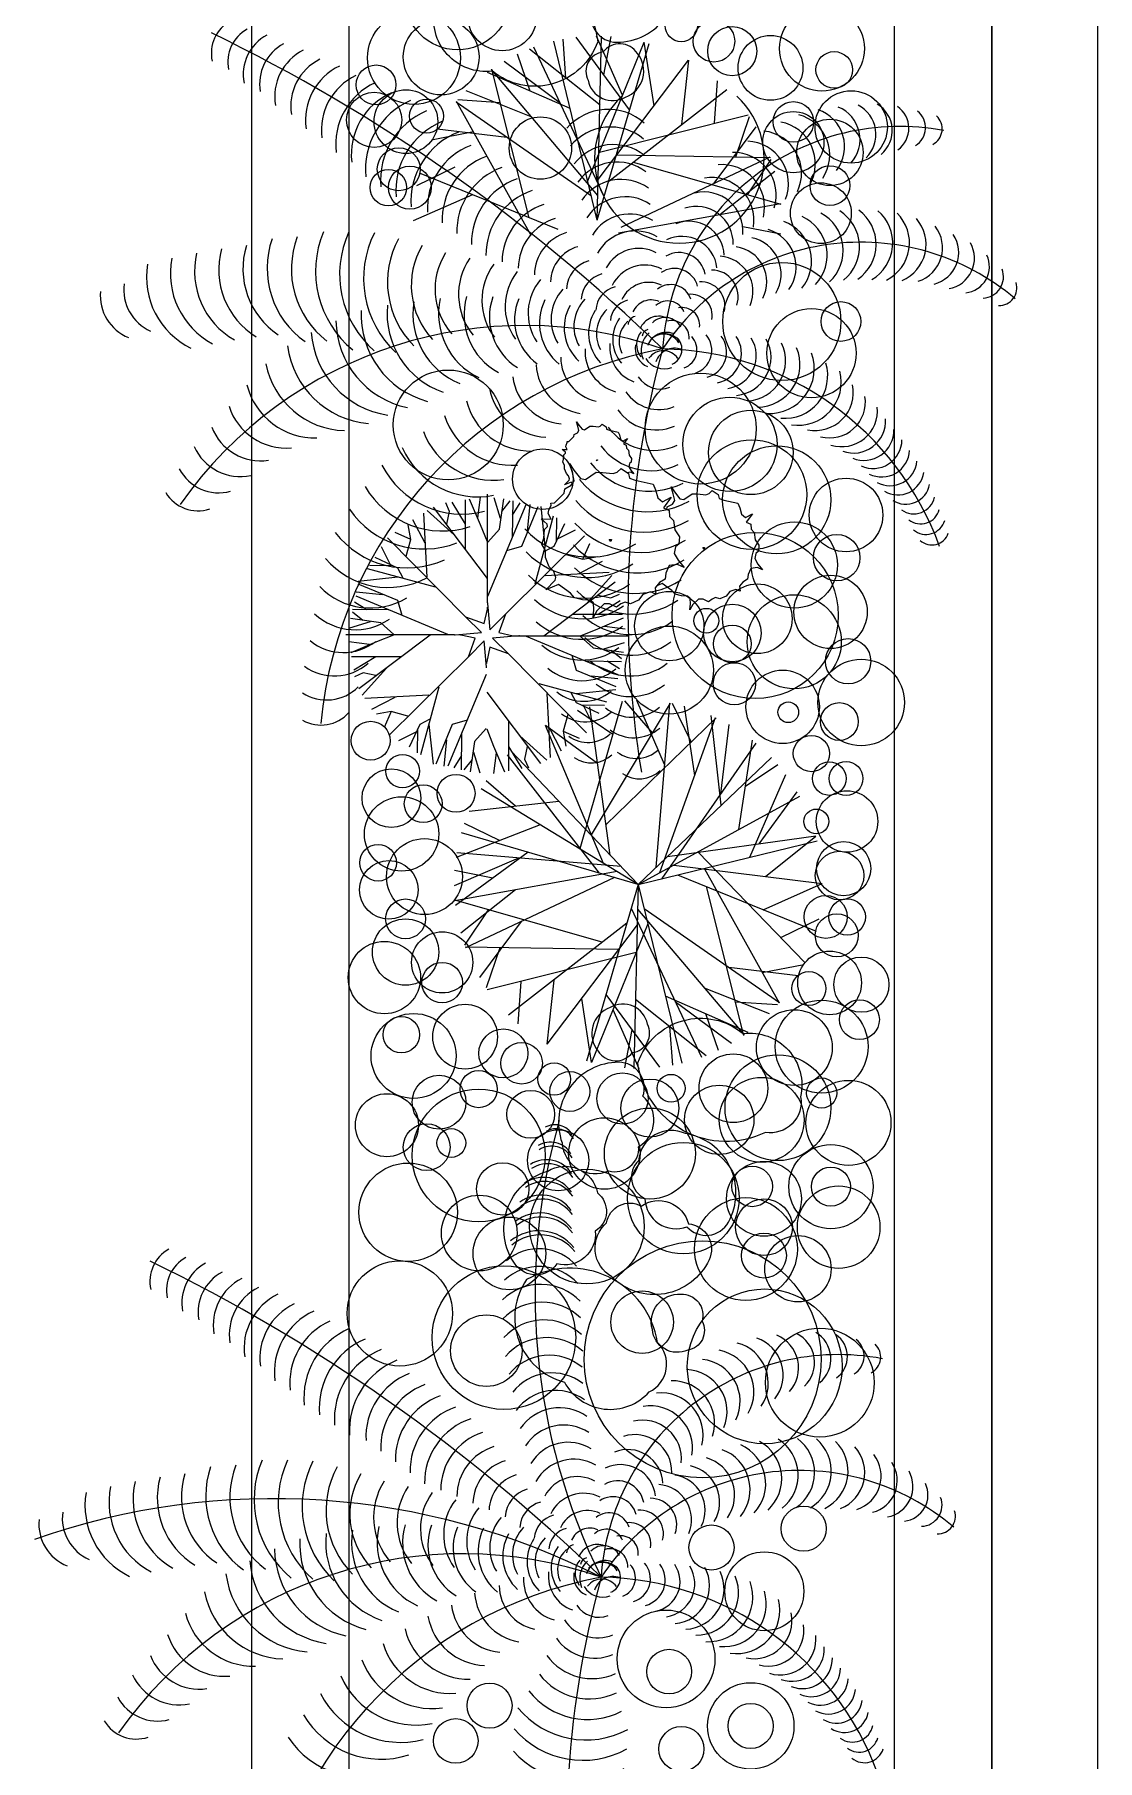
# Model space of a CAD drawing. Header units: millimetres. Extents: x 23218 to 31754, y 14902 to 21214.
# Drawn here: x 27363.5 to 27413.7, y 17181.3 to 17262.9 of the extents above; entities that cross this region are included whole.
import ezdxf

# ---------------------------------------------------------------- set-up
doc = ezdxf.new("R2010")
doc.units = ezdxf.units.MM
for name, color, linetype, lineweight in [('A-FURN', 9, 'Continuous', 13), ('VEGETAZIONE', 94, 'Continuous', 5), ('vetro', 140, 'Continuous', 15)]:
    doc.layers.add(name, color=color, linetype=linetype, lineweight=lineweight)

msp = doc.modelspace()

# ---------------------------------------------------------------- linework, layer by layer
at = {"layer": 'A-FURN'}
for p, q in [((27373.731, 16967.564), (27373.731, 17305.331)), ((27408.731, 16967.564), (27408.731, 17305.331)), ((27378.334, 16972.17), (27378.334, 17300.728)), ((27404.128, 16972.17), (27404.128, 17300.728))]:
    msp.add_line(p, q, dxfattribs=at)
at = {"layer": 'VEGETAZIONE'}
for p, q in [((27390.201, 17259.589), (27386.867, 17262.253)), ((27390.403, 17255.281), (27387.078, 17262.334)), ((27390.074, 17254.16), (27388.018, 17262.619)), ((27388.587, 17260.878), (27388.458, 17262.714)), ((27391.602, 17259.371), (27389.071, 17262.808)), ((27389.622, 17256.019), (27392.289, 17262.579)), ((27391.269, 17260.071), (27390.038, 17262.866)), ((27390.074, 17254.16), (27390.277, 17262.864)), ((27390.074, 17254.16), (27392.523, 17262.514)), ((27390.377, 17261.034), (27390.727, 17262.841)), ((27392.758, 17259.56), (27392.292, 17262.579)), ((27388.323, 17259.692), (27385.669, 17261.669)), ((27386.899, 17260.265), (27386.299, 17262.005)), ((27390.119, 17256.073), (27394.393, 17261.719)), ((27394.064, 17258.681), (27394.396, 17261.718)), ((27388.791, 17259.437), (27384.881, 17261.148)), ((27390.102, 17255.327), (27385.064, 17261.28)), ((27386.854, 17254.261), (27385.09, 17261.298)), ((27395.621, 17258.745), (27395.76, 17260.752)), ((27385.489, 17259.707), (27383.482, 17259.846)), ((27386.951, 17259.05), (27383.875, 17260.273)), ((27390.612, 17255.996), (27396.202, 17260.344)), ((27389.798, 17255.295), (27383.392, 17259.74)), ((27386.938, 17253.425), (27383.413, 17259.765)), ((27390.175, 17257.38), (27397.212, 17259.144)), ((27396.619, 17257.153), (27397.273, 17259.056)), ((27384.21, 17258.331), (27382.235, 17257.946)), ((27385.792, 17258.075), (27382.505, 17258.46)), ((27395.606, 17255.912), (27397.583, 17258.566)), ((27383.33, 17256.671), (27381.522, 17255.788)), ((27391.005, 17257.244), (27398.259, 17257.127)), ((27391.195, 17253.832), (27398.248, 17257.157)), ((27391.772, 17256.898), (27398.748, 17254.908)), ((27397.171, 17255.358), (27398.295, 17257.026)), ((27388.215, 17253.708), (27381.655, 17256.375)), ((27395.871, 17254.42), (27398.467, 17256.473)), ((27384.164, 17255.355), (27381.369, 17254.124)), ((27391.072, 17253.553), (27398.745, 17254.939)), ((27396.949, 17253.858), (27398.755, 17253.508)), ((27384.416, 17240.075), (27384.546, 17241.06)), ((27384.881, 17236.059), (27384.881, 17241.2)), ((27385.497, 17240.043), (27385.194, 17241.021)), ((27382.021, 17237.265), (27381.874, 17240.297)), ((27383.308, 17239.276), (27382.021, 17240.425)), ((27384.872, 17237.201), (27382.33, 17240.582)), ((27383.08, 17240.378), (27382.901, 17240.792)), ((27382.949, 17239.784), (27383.08, 17240.378)), ((27383.846, 17239.772), (27383.21, 17240.821)), ((27383.846, 17238.559), (27383.846, 17240.932)), ((27384.546, 17239.754), (27384.025, 17240.967)), ((27384.891, 17236.377), (27386.71, 17240.711)), ((27385.451, 17239.538), (27385.655, 17240.972)), ((27385.561, 17240.385), (27385.958, 17240.874)), ((27386.057, 17239.196), (27386.086, 17240.874)), ((27386.069, 17240.206), (27386.424, 17240.793)), ((27386.5, 17238.739), (27387.27, 17240.613)), ((27386.774, 17239.456), (27386.902, 17240.711)), ((27387.602, 17238.739), (27387.41, 17240.613)), ((27380.505, 17239.387), (27380.505, 17239.387)), ((27381.255, 17239.049), (27380.505, 17239.387)), ((27381.255, 17239.049), (27381.124, 17239.754)), ((27381.923, 17238.874), (27381.353, 17239.976)), ((27384.872, 17238.938), (27384.546, 17239.754)), ((27384.891, 17238.919), (27385.451, 17239.538)), ((27387.141, 17236.963), (27387.998, 17240.173)), ((27388.033, 17238.739), (27388.541, 17239.815)), ((27388.144, 17238.968), (27388.162, 17240.076)), ((27388.226, 17239.098), (27389.036, 17239.505)), ((27380.277, 17237.889), (27379.87, 17238.699)), ((27383.846, 17235.399), (27380.147, 17239.131)), ((27381.027, 17238.268), (27381.255, 17239.049)), ((27385.736, 17235.529), (27389.468, 17239.228)), ((27385.8, 17238.528), (27386.5, 17238.739)), ((27387.555, 17238.479), (27388.033, 17238.739)), ((27389.386, 17238.12), (27389.724, 17238.87)), ((27389.724, 17238.87), (27389.724, 17238.87)), ((27380.407, 17237.807), (27379.299, 17237.825)), ((27380.636, 17237.696), (27379.56, 17238.204)), ((27388.605, 17238.348), (27389.386, 17238.12)), ((27389.211, 17237.452), (27390.313, 17238.022)), ((27389.386, 17238.12), (27390.091, 17238.251)), ((27380.636, 17237.265), (27378.762, 17237.073)), ((27380.636, 17236.163), (27378.762, 17236.933)), ((27382.412, 17236.804), (27379.202, 17237.661)), ((27380.896, 17237.218), (27380.636, 17237.696)), ((27387.538, 17234.503), (27390.919, 17237.045)), ((27387.602, 17237.354), (27390.634, 17237.501)), ((27389.613, 17236.067), (27390.762, 17237.354)), ((27379.919, 17236.437), (27378.664, 17236.565)), ((27382.998, 17234.554), (27378.664, 17236.373)), ((27380.847, 17235.463), (27380.636, 17236.163)), ((27390.109, 17235.529), (27391.158, 17236.165)), ((27390.12, 17236.426), (27390.715, 17236.295)), ((27390.715, 17236.295), (27391.129, 17236.474)), ((27379.837, 17235.114), (27378.403, 17235.318)), ((27380.179, 17235.72), (27378.501, 17235.749)), ((27378.99, 17235.224), (27378.501, 17235.621)), ((27379.169, 17235.732), (27378.582, 17236.087)), ((27384.595, 17234.647), (27383.846, 17235.399)), ((27383.846, 17235.399), (27384.726, 17235.079)), ((27384.726, 17235.079), (27384.872, 17235.764)), ((27384.883, 17236.023), (27384.984, 17234.78)), ((27384.984, 17234.78), (27385.736, 17235.529)), ((27385.736, 17235.529), (27385.416, 17234.649)), ((27388.896, 17235.529), (27391.269, 17235.529)), ((27390.091, 17234.829), (27391.304, 17235.35)), ((27383.316, 17234.544), (27378.175, 17234.544)), ((27379.332, 17235.16), (27378.354, 17234.857)), ((27382.174, 17234.535), (27378.793, 17231.993)), ((27380.437, 17234.535), (27379.621, 17234.209)), ((27380.456, 17234.554), (27379.837, 17235.114)), ((27383.352, 17234.546), (27384.595, 17234.647)), ((27384.296, 17234.389), (27383.611, 17234.535)), ((27386.36, 17234.492), (27385.117, 17234.391)), ((27385.416, 17234.649), (27386.1, 17234.503)), ((27386.193, 17234.494), (27391.537, 17234.494)), ((27386.714, 17234.484), (27391.048, 17232.665)), ((27389.256, 17234.484), (27389.875, 17233.924)), ((27389.275, 17234.503), (27390.091, 17234.829)), ((27390.412, 17234.959), (27391.397, 17234.829)), ((27379.3, 17234.079), (27378.315, 17234.209)), ((27379.621, 17234.209), (27378.408, 17233.688)), ((27383.976, 17233.509), (27384.296, 17234.389)), ((27384.728, 17234.258), (27383.976, 17233.509)), ((27384.829, 17233.015), (27384.728, 17234.258)), ((27384.986, 17233.959), (27384.84, 17233.275)), ((27385.866, 17233.639), (27384.986, 17233.959)), ((27385.117, 17234.391), (27385.866, 17233.639)), ((27389.875, 17233.924), (27391.309, 17233.72)), ((27390.38, 17233.878), (27391.358, 17234.181)), ((27390.722, 17233.814), (27391.211, 17233.417)), ((27380.816, 17233.509), (27378.443, 17233.509)), ((27379.603, 17233.509), (27378.554, 17232.873)), ((27380.099, 17232.971), (27378.95, 17231.684)), ((27383.976, 17233.509), (27380.244, 17229.81)), ((27385.866, 17233.639), (27389.565, 17229.907)), ((27388.865, 17233.575), (27389.076, 17232.875)), ((27389.076, 17232.875), (27390.95, 17232.105)), ((27389.533, 17233.318), (27391.211, 17233.289)), ((27390.543, 17233.306), (27391.13, 17232.951)), ((27378.997, 17232.743), (27378.583, 17232.564)), ((27379.591, 17232.613), (27378.997, 17232.743)), ((27382.571, 17232.075), (27381.714, 17228.865)), ((27384.821, 17232.661), (27383.002, 17228.327)), ((27387.3, 17232.234), (27390.51, 17231.377)), ((27389.793, 17232.601), (27391.048, 17232.473)), ((27382.11, 17231.684), (27379.078, 17231.537)), ((27380.501, 17231.586), (27379.399, 17231.016)), ((27384.84, 17231.837), (27387.382, 17228.456)), ((27387.691, 17231.773), (27387.838, 17228.741)), ((27388.816, 17231.82), (27389.076, 17231.342)), ((27389.076, 17231.773), (27390.95, 17231.965)), ((27389.076, 17231.342), (27390.152, 17230.834)), ((27389.27, 17224.435), (27391.26, 17231.411)), ((27389.304, 17231.231), (27390.413, 17231.213)), ((27389.802, 17225.086), (27393.53, 17231.309)), ((27392.687, 17229.902), (27391.367, 17231.419)), ((27393.257, 17228.404), (27391.946, 17231.443)), ((27392.852, 17223.544), (27393.499, 17231.314)), ((27394.519, 17229.482), (27393.636, 17231.289)), ((27380.326, 17230.918), (27379.621, 17230.787)), ((27380.326, 17230.918), (27379.988, 17230.168)), ((27381.107, 17230.69), (27380.326, 17230.918)), ((27382.157, 17230.559), (27381.679, 17230.299)), ((27383.912, 17230.51), (27383.212, 17230.299)), ((27385.866, 17230.479), (27385.866, 17228.106)), ((27388.685, 17230.77), (27388.457, 17229.989)), ((27390.81, 17229.834), (27389.141, 17230.958)), ((27389.435, 17231.149), (27389.842, 17230.339)), ((27390.686, 17224.122), (27389.716, 17231.136)), ((27390.485, 17225.576), (27395.697, 17230.623)), ((27393.032, 17223.298), (27395.668, 17230.636)), ((27394.681, 17227.887), (27394.201, 17231.162)), ((27395.936, 17226.487), (27395.462, 17230.728)), ((27379.988, 17230.168), (27379.988, 17230.168)), ((27381.486, 17229.94), (27380.676, 17229.533)), ((27381.679, 17230.299), (27381.171, 17229.223)), ((27381.568, 17230.07), (27381.55, 17228.962)), ((27382.11, 17230.299), (27382.302, 17228.425)), ((27383.212, 17230.299), (27382.442, 17228.425)), ((27382.938, 17229.582), (27382.81, 17228.327)), ((27383.655, 17229.842), (27383.626, 17228.164)), ((27384.821, 17230.119), (27384.261, 17229.5)), ((27384.84, 17230.1), (27385.166, 17229.284)), ((27386.404, 17229.762), (27387.691, 17228.613)), ((27390.373, 17223.732), (27387.62, 17230.257)), ((27390.087, 17228.454), (27387.623, 17230.259)), ((27387.789, 17230.164), (27388.359, 17229.062)), ((27388.457, 17229.989), (27388.588, 17229.284)), ((27388.457, 17229.989), (27389.207, 17229.651)), ((27389.207, 17229.651), (27389.207, 17229.651)), ((27395.923, 17227.02), (27396.307, 17230.307)), ((27383.643, 17228.832), (27383.288, 17228.245)), ((27384.261, 17229.5), (27384.057, 17228.066)), ((27384.215, 17228.995), (27384.518, 17228.017)), ((27385.166, 17229.284), (27385.687, 17228.071)), ((27385.296, 17228.963), (27385.166, 17227.978)), ((27390.171, 17223.276), (27385.824, 17228.865)), ((27385.866, 17229.266), (27386.502, 17228.217)), ((27392.007, 17222.737), (27385.997, 17229.035)), ((27386.762, 17229.255), (27386.632, 17228.66)), ((27392.007, 17222.737), (27398.305, 17228.748)), ((27393.142, 17223.013), (27397.588, 17229.42)), ((27396.772, 17225.342), (27397.413, 17229.562)), ((27384.151, 17228.653), (27383.754, 17228.164)), ((27386.632, 17228.66), (27386.811, 17228.246)), ((27397.082, 17227.384), (27398.607, 17228.414)), ((27397.284, 17224.02), (27398.995, 17227.93)), ((27392.007, 17222.737), (27384.572, 17227.265)), ((27386.205, 17226.436), (27384.816, 17227.643)), ((27397.724, 17224.658), (27399.529, 17227.122)), ((27388.258, 17226.666), (27384.017, 17226.192)), ((27392.007, 17222.737), (27399.646, 17226.914)), ((27387.369, 17225.561), (27383.395, 17224.006)), ((27385.446, 17224.809), (27383.791, 17225.615)), ((27392.007, 17222.737), (27383.653, 17225.186)), ((27392.007, 17222.737), (27400.467, 17224.794)), ((27393.392, 17224.059), (27400.406, 17225.029)), ((27398.026, 17223.113), (27400.407, 17225.026)), ((27386.341, 17223.987), (27383.302, 17222.676)), ((27386.797, 17224.265), (27383.36, 17221.734)), ((27391.201, 17223.582), (27383.431, 17224.229)), ((27394.847, 17224.26), (27399.893, 17219.048)), ((27385.133, 17223.04), (27383.326, 17223.39)), ((27391.01, 17223.345), (27383.337, 17221.958)), ((27390.887, 17223.066), (27383.834, 17219.741)), ((27393.686, 17223.655), (27400.713, 17222.777)), ((27393.867, 17223.19), (27400.427, 17220.523)), ((27395.144, 17223.473), (27398.669, 17217.133)), ((27386.211, 17222.477), (27383.615, 17220.425)), ((27392.007, 17222.737), (27389.559, 17214.383)), ((27392.007, 17222.737), (27391.805, 17214.034)), ((27392.007, 17222.737), (27394.064, 17214.278)), ((27395.227, 17222.636), (27396.991, 17215.6)), ((27397.918, 17221.543), (27400.713, 17222.774)), ((27390.31, 17220), (27383.334, 17221.99)), ((27384.911, 17221.54), (27383.787, 17219.871)), ((27391.679, 17221.617), (27395.004, 17214.564)), ((27391.98, 17221.57), (27397.018, 17215.618)), ((27392.283, 17221.603), (27398.69, 17217.157)), ((27386.476, 17220.986), (27384.499, 17218.332)), ((27391.469, 17220.901), (27385.88, 17216.554)), ((27391.963, 17220.825), (27387.689, 17215.178)), ((27392.46, 17220.878), (27389.793, 17214.318)), ((27398.752, 17220.226), (27400.56, 17221.109)), ((27391.076, 17219.653), (27383.823, 17219.771)), ((27385.463, 17219.744), (27384.809, 17217.842)), ((27391.906, 17219.518), (27384.87, 17217.753)), ((27397.872, 17218.566), (27399.847, 17218.951)), ((27386.461, 17218.152), (27386.321, 17216.145)), ((27388.017, 17218.216), (27387.686, 17215.18)), ((27396.29, 17218.822), (27399.577, 17218.438)), ((27389.324, 17217.338), (27389.789, 17214.319)), ((27390.48, 17217.526), (27393.011, 17214.09)), ((27393.29, 17217.461), (27397.2, 17215.75)), ((27395.131, 17217.847), (27398.206, 17216.625)), ((27390.813, 17216.827), (27392.044, 17214.032)), ((27391.881, 17217.309), (27395.215, 17214.644)), ((27393.759, 17217.206), (27396.413, 17215.229)), ((27395.183, 17216.633), (27395.783, 17214.893)), ((27396.593, 17217.191), (27398.6, 17217.051)), ((27391.705, 17215.863), (27391.355, 17214.056)), ((27393.495, 17216.019), (27393.624, 17214.183))]:
    msp.add_line(p, q, dxfattribs=at)
for points in [[(27393.673, 17266.39, 0.520567), (27391.469, 17267.705, 0.520567), (27390.053, 17266.565, 0.520567), (27389.856, 17264.183, 0.520567), (27390.99, 17262.574, 0.520567)], [(27390.09, 17262.592, -0.520567), (27385.108, 17261.211, -0.520567), (27382.395, 17264.203, -0.520567), (27384.061, 17265.887, -0.520567)], [(27391.401, 17259.98, 0.520567), (27391.97, 17262.044, 0.520567), (27390.348, 17262.114, 0.520567), (27389.637, 17260.773, 0.520567)], [(27390.681, 17216.917, 0.520567), (27390.112, 17214.854, 0.520567), (27391.734, 17214.783, 0.520567), (27392.445, 17216.125, 0.520567)], [(27391.992, 17214.306, -0.520567), (27396.974, 17215.687, -0.520567), (27399.687, 17212.694, -0.520567), (27398.021, 17211.011, -0.520567)], [(27388.409, 17210.508, 0.520567), (27390.612, 17209.193, 0.520567), (27392.029, 17210.332, 0.520567), (27392.226, 17212.715, 0.520567), (27391.091, 17214.324, 0.520567)], [(27394.239, 17210.958, 0.520567), (27392.019, 17209.671, 0.520567), (27392.327, 17207.88, 0.520567), (27394.313, 17206.55, 0.520567), (27396.271, 17206.76, 0.520567)], [(27387.725, 17209.176, -0.520567), (27390.079, 17208.153, -0.520567), (27389.979, 17206.338, -0.520567), (27388.159, 17204.788, -0.520567), (27386.19, 17204.771, -0.520567)], [(27390.76, 17204.177, -0.520567), (27390.511, 17206.731, -0.520567), (27392.146, 17207.526, -0.520567), (27394.385, 17206.688, -0.520567), (27395.356, 17204.975, -0.520567)], [(27386.73, 17204.05, 0.520567), (27388.514, 17199.198, 0.520567), (27392.527, 17198.739, 0.520567), (27392.923, 17201.075, 0.520567)], [(27392.678, 17201.685, -0.520567), (27394.022, 17203.351, -0.520567), (27395.025, 17202.075, -0.520567), (27394.351, 17200.715, -0.520567)]]:
    msp.add_lwpolyline(points, format="xyb", close=True, dxfattribs=at)
for points in [[(27388.896, 17241.708), (27388.83, 17241.757), (27388.528, 17241.635), (27388.748, 17241.86), (27388.764, 17241.925), (27388.716, 17242.068), (27388.612, 17242.18), (27388.524, 17242.396), (27388.524, 17242.564), (27388.437, 17242.715), (27388.479, 17242.852), (27388.497, 17243.06), (27388.572, 17243.133), (27388.561, 17243.189), (27388.417, 17243.308), (27388.655, 17243.302), (27388.58, 17243.437), (27388.6, 17243.517), (27388.654, 17243.638), (27388.649, 17243.686), (27388.732, 17243.686), (27388.962, 17243.92), (27388.979, 17244.024), (27389.131, 17244.106), (27389.198, 17244.21), (27389.156, 17244.41), (27389.091, 17244.618), (27389.195, 17244.466), (27389.352, 17244.267), (27389.47, 17244.244), (27389.718, 17244.414), (27389.872, 17244.407), (27390.123, 17244.384), (27390.213, 17244.417), (27390.309, 17244.506), (27390.486, 17244.387), (27390.508, 17244.275), (27390.645, 17244.227), (27391.067, 17244.134), (27391.125, 17243.998), (27391.177, 17243.806), (27391.286, 17243.711), (27391.495, 17243.824), (27391.31, 17243.575), (27391.443, 17243.512), (27391.457, 17243.368), (27391.549, 17243.272), (27391.577, 17243.048), (27391.687, 17242.889), (27391.677, 17242.712), (27391.595, 17242.648), (27391.566, 17242.495), (27391.659, 17242.336), (27391.797, 17242.16), (27391.642, 17242.231), (27391.492, 17242.212)], [(27393.362, 17240.457), (27393.385, 17240.594), (27393.628, 17240.724), (27393.735, 17240.891), (27393.668, 17241.211), (27393.564, 17241.544), (27393.729, 17241.301), (27393.981, 17240.983), (27394.17, 17240.945), (27394.566, 17241.217), (27394.814, 17241.206), (27395.214, 17241.17), (27395.359, 17241.222), (27395.512, 17241.364), (27395.795, 17241.174), (27395.831, 17240.994), (27396.05, 17240.919), (27396.726, 17240.77), (27396.818, 17240.552), (27396.901, 17240.245), (27397.075, 17240.093), (27397.409, 17240.274), (27397.114, 17239.875), (27397.327, 17239.774), (27397.35, 17239.543), (27397.497, 17239.391), (27397.541, 17239.032), (27397.716, 17238.777), (27397.7, 17238.495), (27397.57, 17238.391), (27397.523, 17238.148), (27397.672, 17237.892), (27397.894, 17237.612), (27397.644, 17237.726), (27397.331, 17237.685), (27397.209, 17237.402), (27397.179, 17237.172), (27396.963, 17237.042), (27396.797, 17236.849), (27396.83, 17236.605), (27396.627, 17236.694), (27396.338, 17236.589), (27396.166, 17236.37), (27395.87, 17236.24), (27395.661, 17236.303), (27395.5, 17236.238), (27395.337, 17236.109), (27395.078, 17236.235), (27394.866, 17236.234), (27394.592, 17235.976), (27394.45, 17235.719), (27394.483, 17236.014), (27394.466, 17236.27), (27394.333, 17236.371), (27394.048, 17236.395), (27393.75, 17236.47), (27393.593, 17236.636), (27393.146, 17236.966), (27392.859, 17236.85)]]:
    msp.add_lwpolyline(points, dxfattribs=at)
for points in [[(27393.569, 17241.056), (27393.2, 17240.557), (27393.466, 17240.43), (27393.495, 17240.142), (27393.679, 17239.951), (27393.734, 17239.503), (27393.953, 17239.184), (27393.933, 17238.831), (27393.769, 17238.702), (27393.712, 17238.397), (27393.897, 17238.078), (27394.175, 17237.728), (27393.863, 17237.87), (27393.471, 17237.819), (27393.319, 17237.466), (27393.282, 17237.177), (27393.011, 17237.015), (27392.804, 17236.774), (27392.845, 17236.47), (27392.592, 17236.58), (27392.23, 17236.45), (27392.015, 17236.176), (27391.645, 17236.013), (27391.384, 17236.092), (27391.183, 17236.01), (27390.979, 17235.849), (27390.655, 17236.007), (27390.39, 17236.005), (27390.048, 17235.683), (27389.87, 17235.361), (27389.911, 17235.73), (27389.89, 17236.05), (27389.723, 17236.177), (27389.368, 17236.207), (27388.995, 17236.301), (27388.798, 17236.508), (27388.239, 17236.921), (27387.636, 17236.676), (27388.076, 17237.128), (27388.107, 17237.256), (27388.012, 17237.544), (27387.803, 17237.767), (27387.628, 17238.198), (27387.628, 17238.535), (27387.454, 17238.838), (27387.537, 17239.111), (27387.573, 17239.527), (27387.724, 17239.672), (27387.702, 17239.784), (27387.414, 17240.023), (27387.889, 17240.01), (27387.741, 17240.281), (27387.78, 17240.442), (27387.888, 17240.683), (27387.879, 17240.779), (27388.044, 17240.78), (27388.504, 17241.247), (27388.539, 17241.456), (27388.842, 17241.618), (27388.976, 17241.827), (27388.892, 17242.227), (27388.763, 17242.643), (27388.969, 17242.34), (27389.284, 17241.941), (27389.52, 17241.895), (27390.015, 17242.234), (27390.325, 17242.22), (27390.825, 17242.175), (27391.006, 17242.241), (27391.198, 17242.418), (27391.552, 17242.18), (27391.596, 17241.956), (27391.87, 17241.862), (27392.715, 17241.675), (27392.83, 17241.403), (27392.934, 17241.019), (27393.151, 17240.829)], [(27390.079, 17242.822), (27390.067, 17242.774), (27390.03, 17242.822)], [(27390.738, 17239.051), (27390.715, 17238.955), (27390.639, 17239.05)], [(27395.145, 17238.671), (27395.126, 17238.594), (27395.065, 17238.67)]]:
    msp.add_lwpolyline(points, close=True, dxfattribs=at)
for centre, radius in [((27383.465, 17264.721), 2.504), ((27385.574, 17263.798), 1.625), ((27381.399, 17261.83), 2.197), ((27394.047, 17263.366), 0.769), ((27400.7, 17262.271), 2.009), ((27382.688, 17261.876), 1.793), ((27395.59, 17262.618), 0.982), ((27396.454, 17262.151), 1.159), ((27398.264, 17261.361), 1.532), ((27379.609, 17260.556), 0.942), ((27401.278, 17261.266), 0.864), ((27379.517, 17258.9), 1.305), ((27381.022, 17258.817), 1.507), ((27381.997, 17259.083), 0.804), ((27402.081, 17258.566), 1.711), ((27387.382, 17257.568), 1.475), ((27399.347, 17257.848), 1.447), ((27399.347, 17258.805), 0.958), ((27401.078, 17257.359), 1.569), ((27380.683, 17256.566), 1.015), ((27380.19, 17255.696), 0.862), ((27381.206, 17255.696), 1.016), ((27401.078, 17255.79), 0.942), ((27400.647, 17254.488), 1.44), ((27398.802, 17249.363), 2.795), ((27400.204, 17247.864), 2.108), ((27401.598, 17249.363), 0.94), ((27383.021, 17244.472), 2.598), ((27394.959, 17244.299), 2.627), ((27396.347, 17243.551), 2.23), ((27397.332, 17243.173), 1.998), ((27397.386, 17241.175), 2.593), ((27398.56, 17240.929), 2.558), ((27387.496, 17241.906), 1.429), ((27401.838, 17240.211), 1.741), ((27397.54, 17235.459), 3.932), ((27399.389, 17237.847), 2.039), ((27401.398, 17238.193), 1.099), ((27397.643, 17235.304), 1.647), ((27401.105, 17235.63), 1.734), ((27393.479, 17234.957), 1.64), ((27399.387, 17234.213), 2.227), ((27395.228, 17235.209), 0.587), ((27396.46, 17234.629), 1.362), ((27393.479, 17232.874), 2.083), ((27396.458, 17234.114), 0.893), ((27401.937, 17233.295), 1.071), ((27396.557, 17232.229), 0.998), ((27398.84, 17231.138), 1.736), ((27402.556, 17231.341), 2.049), ((27399.105, 17230.882), 0.488), ((27401.521, 17230.443), 0.893), ((27379.353, 17229.535), 0.92), ((27400.198, 17228.928), 0.857), ((27380.864, 17228.095), 0.792), ((27380.332, 17226.815), 1.386), ((27383.39, 17227.046), 0.898), ((27401.045, 17227.746), 0.794), ((27401.84, 17227.746), 0.799), ((27381.838, 17226.555), 0.893), ((27401.885, 17225.716), 1.453), ((27380.816, 17225.125), 1.758), ((27400.431, 17225.716), 0.588), ((27381.898, 17223.11), 1.797), ((27401.724, 17223.485), 1.28), ((27380.215, 17222.48), 1.383), ((27379.703, 17223.764), 0.867), ((27401.531, 17223.156), 1.15), ((27400.876, 17221.201), 1.016), ((27381.004, 17221.108), 0.942), ((27401.892, 17221.201), 0.862), ((27381.004, 17219.538), 1.569), ((27401.399, 17220.331), 1.015), ((27380.001, 17218.332), 1.711), ((27382.735, 17219.05), 1.447), ((27382.735, 17218.092), 0.958), ((27401.06, 17218.081), 1.507), ((27402.564, 17217.998), 1.305), ((27400.085, 17217.814), 0.804), ((27381.382, 17214.626), 2.009), ((27383.818, 17215.536), 1.532), ((27399.393, 17215.021), 1.793), ((27400.683, 17215.068), 2.197), ((27402.473, 17216.342), 0.942), ((27380.804, 17215.631), 0.864), ((27385.628, 17214.746), 1.159), ((27386.491, 17214.279), 0.982), ((27388.035, 17213.532), 0.769), ((27396.508, 17213.1), 1.625), ((27398.617, 17212.177), 2.504), ((27382.588, 17212.437), 1.273), ((27384.461, 17213.057), 0.879), ((27388.772, 17212.944), 0.943), ((27391.262, 17212.61), 1.211), ((27392.559, 17212.161), 1.372), ((27393.564, 17213.095), 0.66), ((27395.84, 17211.604), 1.638), ((27397.849, 17211.604), 2.009), ((27401.953, 17211.459), 2.01), ((27400.683, 17212.871), 0.715), ((27380.124, 17211.349), 1.491), ((27384.461, 17209.918), 3.139), ((27386.924, 17211.864), 1.13), ((27390.407, 17210.009), 1.691), ((27392.559, 17210.009), 2.152), ((27382.002, 17210.314), 1.106), ((27383.168, 17210.508), 0.68), ((27388.22, 17209.691), 1.445), ((27394.142, 17207.9), 2.636), ((27401.122, 17208.444), 1.992), ((27381.127, 17207.232), 2.327), ((27385.597, 17208.332), 1.239), ((27389.58, 17206.553), 2.711), ((27397.956, 17207.867), 1.77), ((27397.399, 17208.456), 0.96), ((27401.122, 17208.444), 0.924), ((27401.488, 17206.525), 1.953), ((27384.491, 17206.247), 1.792), ((27397.102, 17205.489), 2.433), ((27397.956, 17206.525), 1.342), ((27385.915, 17205.282), 1.72), ((27397.956, 17205.183), 1.061), ((27399.565, 17204.558), 1.569), ((27395.051, 17200.275), 5.603), ((27380.733, 17202.448), 2.491), ((27385.656, 17201.302), 3.394), ((27392.194, 17202.033), 1.477), ((27397.991, 17199.943), 3.661), ((27384.826, 17200.685), 1.692), ((27400.597, 17199.173), 2.574), ((27399.834, 17192.266), 1.066), ((27395.474, 17191.376), 1.066), ((27397.973, 17189.303), 1.867), ((27393.324, 17186.105), 2.313), ((27393.47, 17185.504), 1.058), ((27384.976, 17183.895), 1.066), ((27397.329, 17182.934), 2.045), ((27397.329, 17182.934), 1.066), ((27383.376, 17182.225), 1.058), ((27394.051, 17181.847), 1.066)]:
    msp.add_circle(centre, radius, dxfattribs=at)
for centre, radius, start, end in [((27373.592, 17262.044), 1.776, 119.61515, 191.9704), ((27374.374, 17261.636), 1.776, 118.99446, 191.34971), ((27336.314, 17189.615), 81.535, 45.79693, 64.18022), ((27375.458, 17261.04), 2.131, 118.37377, 190.72902), ((27376.23, 17260.612), 2.131, 117.75308, 190.10833), ((27377.299, 17259.989), 2.486, 117.13239, 189.48764), ((27378.059, 17259.541), 2.486, 116.5117, 188.86695), ((27379.113, 17258.892), 2.841, 115.89101, 188.24626), ((27379.861, 17258.425), 2.841, 115.27032, 187.62557), ((27380.898, 17257.75), 3.196, 114.64963, 187.00488), ((27381.633, 17257.263), 3.196, 114.02894, 186.38419), ((27382.654, 17256.563), 3.551, 113.40825, 185.7635), ((27393.954, 17257.076), 4.01, 132.76, 47.24), ((27383.376, 17256.057), 3.551, 112.78756, 185.14281), ((27390.584, 17256.821), 2.578, 48.47829, 139.17527), ((27399.104, 17257.243), 1.963, 326.12856, 75.38937), ((27399.932, 17257.633), 1.838, 322.08689, 71.34771), ((27400.829, 17257.967), 1.67, 318.04523, 67.30604), ((27401.709, 17258.217), 1.545, 314.00356, 63.26437), ((27402.565, 17258.39), 1.462, 309.96189, 59.22271), ((27403.556, 17258.504), 1.253, 305.92023, 55.18104), ((27404.595, 17258.533), 1.002, 301.87856, 51.13937), ((27405.55, 17258.478), 0.835, 297.83689, 47.09771), ((27384.093, 17255.544), 3.551, 112.16687, 184.52212), ((27384.804, 17255.022), 3.551, 111.54618, 183.90143), ((27390.696, 17256.126), 2.438, 50.09367, 140.79065), ((27404.385, 17247.346), 11.247, 79.33398, 176.33343), ((27397.729, 17256.38), 2.005, 334.21189, 83.47271), ((27398.382, 17256.826), 2.005, 330.17023, 79.43104), ((27385.229, 17254.711), 3.196, 110.92549, 183.28074), ((27390.835, 17255.387), 2.344, 51.70906, 142.40603), ((27396.525, 17255.354), 2.005, 342.29523, 91.55604), ((27397.109, 17255.888), 2.005, 338.25356, 87.51437), ((27385.932, 17254.177), 3.196, 110.3048, 182.66006), ((27386.628, 17253.636), 3.196, 109.68411, 182.03937), ((27391.004, 17254.607), 2.297, 53.32444, 144.02142), ((27395.98, 17254.78), 2.005, 346.33689, 95.59771), ((27387.319, 17253.087), 3.196, 109.06342, 181.41868), ((27391.195, 17253.832), 2.25, 54.93983, 145.6368), ((27395.477, 17254.169), 2.005, 350.37856, 99.63937), ((27388.003, 17252.53), 3.196, 108.44273, 180.79799), ((27388.413, 17252.199), 2.841, 107.82204, 180.1773), ((27391.391, 17253.106), 2.156, 56.55521, 147.25219), ((27395.121, 17253.656), 1.838, 354.42023, 103.68104), ((27388.822, 17251.866), 2.486, 107.20135, 179.55661), ((27391.604, 17252.385), 2.063, 58.17059, 148.86757), ((27394.408, 17252.436), 1.67, 2.50356, 111.76437), ((27394.745, 17253.057), 1.754, 358.46189, 107.72271), ((27398.202, 17252.214), 2.005, 320.61147, 69.87228), ((27398.942, 17252.494), 2.005, 316.5698, 65.83061), ((27399.7, 17252.722), 2.005, 312.52813, 61.78895), ((27400.472, 17252.896), 2.005, 308.48647, 57.74728), ((27401.254, 17253.015), 2.005, 304.4448, 53.70561), ((27402.043, 17253.078), 2.005, 300.40313, 49.66395), ((27402.876, 17253.081), 1.963, 296.36147, 45.62228), ((27403.789, 17253.009), 1.838, 292.3198, 41.58061), ((27378.729, 17251.89), 4.273, 161.00098, 234.51619), ((27379.875, 17251.836), 4.273, 159.08432, 232.59952), ((27381.553, 17251.739), 4.807, 157.16765, 230.68286), ((27382.692, 17251.59), 4.807, 155.25098, 228.76619), ((27383.826, 17251.403), 4.807, 153.33432, 226.84952), ((27384.421, 17251.235), 4.273, 151.41765, 224.93286), ((27389.23, 17251.532), 2.131, 106.58066, 178.93592), ((27391.871, 17251.583), 2.063, 59.78598, 150.48296), ((27394.074, 17251.72), 1.67, 6.54523, 115.80604), ((27397.015, 17251.612), 1.754, 328.6948, 77.95561), ((27397.638, 17251.946), 1.838, 324.65313, 73.91395), ((27404.733, 17252.853), 1.67, 288.27813, 37.53895), ((27405.621, 17252.633), 1.545, 284.23647, 33.49728), ((27374.762, 17251.739), 3.739, 166.75098, 240.26619), ((27375.905, 17251.817), 3.739, 164.83432, 238.34952), ((27377.05, 17251.856), 3.739, 162.91765, 236.43286), ((27385.013, 17251.065), 3.739, 149.50098, 223.01619), ((27385.602, 17250.892), 3.205, 147.58432, 221.09952), ((27389.637, 17251.196), 1.776, 105.95997, 178.31523), ((27392.029, 17251.089), 1.735, 61.40136, 152.09834), ((27402.547, 17241.868), 11.247, 49.56689, 146.56633), ((27393.945, 17251.371), 1.253, 10.58689, 119.84771), ((27395.768, 17250.784), 1.67, 336.77813, 86.03895), ((27396.414, 17251.24), 1.67, 332.73647, 81.99728), ((27406.45, 17252.359), 1.462, 280.1948, 29.45561), ((27407.367, 17251.966), 1.253, 276.15313, 25.41395), ((27372.487, 17251.468), 3.739, 170.58432, 244.09952), ((27373.622, 17251.622), 3.739, 168.66765, 242.18286), ((27386.554, 17250.641), 3.044, 145.66765, 219.18286), ((27387.498, 17250.363), 2.884, 143.75098, 217.26619), ((27388.382, 17250.074), 2.671, 141.83432, 215.34952), ((27390.042, 17250.859), 1.421, 105.33928, 177.69454), ((27390.626, 17250.347), 1.314, 104.71859, 177.07385), ((27392.332, 17250.299), 1.735, 63.01675, 153.71373), ((27393.725, 17250.744), 1.128, 14.62856, 123.88937), ((27395.483, 17250.545), 1.253, 340.8198, 90.08061), ((27408.284, 17251.475), 1.002, 272.11147, 21.37228), ((27369.81, 17250.861), 2.136, 172.50098, 246.01619), ((27389.259, 17249.762), 2.457, 139.91765, 213.43286), ((27390.025, 17249.463), 2.136, 138.00098, 211.51619), ((27391.205, 17249.83), 1.207, 104.0979, 176.45316), ((27392.509, 17249.811), 1.406, 64.63213, 155.32911), ((27393.542, 17250.106), 1.002, 18.67023, 127.93104), ((27394.981, 17250.111), 1.128, 344.86147, 94.12228), ((27409.085, 17250.953), 0.835, 268.0698, 17.33061), ((27368.702, 17250.58), 2.136, 174.41765, 247.93286), ((27384.032, 17249.721), 3.9, 173.99199, 251.38691), ((27384.901, 17249.718), 3.546, 170.62836, 248.02328), ((27385.898, 17249.723), 3.333, 167.26472, 244.65964), ((27386.891, 17249.682), 3.12, 163.90108, 241.296), ((27387.807, 17249.584), 2.836, 160.53745, 237.93237), ((27388.713, 17249.448), 2.553, 157.17381, 234.56873), ((27389.821, 17249.286), 2.482, 153.81017, 231.20509), ((27390.633, 17249.067), 2.127, 150.44654, 227.84146), ((27390.835, 17249.129), 1.869, 136.08432, 209.59952), ((27391.754, 17249.333), 1.065, 103.47721, 175.83247), ((27392.624, 17249.447), 0.938, 66.24752, 156.9445), ((27393.402, 17249.5), 0.835, 22.71189, 131.97271), ((27394.082, 17249.191), 0.835, 352.9448, 102.20561), ((27394.505, 17249.648), 1.002, 348.90313, 98.16395), ((27386.615, 17229.297), 19.877, 70.77372, 144.97897), ((27381.965, 17249.454), 4.255, 180.71926, 258.11419), ((27383.156, 17249.692), 4.255, 177.35563, 254.75055), ((27391.645, 17248.806), 1.986, 147.0829, 224.47782), ((27391.637, 17248.777), 1.602, 134.16765, 207.68286), ((27392.5, 17248.513), 1.702, 143.71926, 221.11419), ((27392.382, 17248.429), 1.282, 132.25098, 205.76619), ((27391.952, 17249.187), 0.426, 102.85652, 175.21178), ((27392.973, 17248.675), 0.938, 67.8629, 158.55988), ((27393.277, 17248.721), 0.835, 26.75356, 136.01437), ((27393.587, 17248.576), 0.835, 356.98647, 106.24728), ((27380.79, 17249.147), 4.255, 184.0829, 261.47782), ((27392.873, 17248.273), 0.945, 140.35563, 217.75055), ((27393.214, 17248.017), 1.068, 130.33432, 203.84952), ((27392.545, 17248.632), 0.355, 102.23584, 174.59109), ((27393.344, 17247.912), 0.938, 69.47829, 160.17527), ((27393.208, 17247.934), 0.835, 30.79523, 140.05604), ((27393.244, 17247.842), 0.938, 39.71119, 130.40817), ((27393.324, 17248.051), 0.756, 292.69632, 46.04311), ((27393.87, 17248.029), 0.915, 289.83918, 43.18597), ((27394.355, 17247.996), 1.134, 286.98204, 40.32882), ((27394.962, 17247.927), 1.229, 284.12489, 37.47168), ((27395.474, 17247.854), 1.418, 281.26775, 34.61454), ((27396.018, 17247.755), 1.573, 278.41061, 31.75739), ((27396.49, 17247.66), 1.8, 275.55346, 28.90025), ((27397.072, 17247.507), 1.905, 272.69632, 26.04311), ((27379.636, 17248.771), 4.255, 187.44654, 264.84146), ((27396.797, 17228.524), 19.877, 100.54081, 174.74607), ((27390.47, 17247.68), 2.127, 180.21363, 257.60855), ((27391.477, 17247.956), 1.986, 176.84999, 254.24491), ((27392.364, 17248.126), 1.702, 173.48636, 250.88128), ((27438.661, 17235.75), 47.137, 164.85457, 189.41385), ((27392.808, 17248.103), 0.945, 170.12272, 247.51764), ((27393.245, 17248.154), 1.03, 211.10175, 289.84111), ((27393.194, 17247.145), 0.835, 34.83689, 144.09771), ((27393.736, 17247.161), 0.938, 71.09367, 161.79065), ((27392.955, 17233.914), 14.152, 19.8929, 89.1654), ((27397.649, 17247.33), 2.011, 269.83918, 23.18597), ((27398.218, 17247.129), 2.117, 266.98204, 20.32882), ((27378.233, 17248.1), 3.9, 190.81017, 268.20509), ((27388.613, 17247.057), 2.553, 186.9409, 264.33582), ((27389.655, 17247.467), 2.482, 183.57727, 260.97219), ((27393.057, 17247.405), 1.236, 212.29222, 291.03159), ((27398.961, 17246.796), 2.011, 264.12489, 17.47168), ((27399.571, 17246.497), 2.042, 261.26775, 14.61454), ((27376.721, 17247.177), 3.319, 194.17381, 271.56873), ((27387.759, 17246.725), 2.836, 190.30454, 267.69946), ((27392.999, 17247.083), 1.887, 213.4827, 292.22206), ((27400.384, 17246.008), 1.8, 258.41061, 11.75739), ((27375.358, 17246.215), 2.836, 197.53745, 274.93237), ((27386.915, 17246.356), 3.12, 193.66818, 271.0631), ((27392.848, 17246.426), 2.19, 214.67317, 293.41254), ((27401.06, 17245.555), 1.694, 255.55346, 8.90025), ((27401.63, 17245.137), 1.694, 252.69632, 6.04311), ((27374.157, 17245.254), 2.482, 200.90108, 278.296), ((27386.033, 17245.899), 3.333, 197.03181, 274.42673), ((27392.741, 17245.923), 2.654, 215.86365, 294.60301), ((27402.189, 17244.665), 1.524, 250.42359, 3.77038), ((27373.2, 17244.439), 2.411, 204.26472, 281.65964), ((27385.171, 17245.399), 3.546, 200.39545, 277.79037), ((27392.603, 17245.263), 2.957, 217.05413, 295.79349), ((27402.681, 17244.213), 1.418, 248.15087, 1.49765), ((27403.113, 17243.783), 1.371, 245.87814, 359.22493), ((27384.415, 17244.971), 3.9, 203.75908, 281.15401), ((27392.523, 17244.876), 3.538, 218.2446, 296.98397), ((27403.526, 17243.336), 1.323, 243.60541, 356.9522), ((27403.919, 17242.871), 1.276, 241.33268, 354.67947), ((27372.179, 17243.388), 2.127, 207.62836, 285.02328), ((27383.668, 17244.51), 4.255, 207.12272, 284.51764), ((27392.449, 17244.538), 4.17, 219.43508, 298.17444), ((27404.292, 17242.39), 1.229, 239.05996, 352.40674), ((27371.181, 17242.183), 1.773, 210.99199, 288.38691), ((27382.753, 17243.713), 4.255, 210.48636, 287.88128), ((27404.669, 17241.854), 1.134, 236.78723, 350.13402), ((27405.042, 17241.265), 0.998, 234.5145, 347.86129), ((27381.886, 17242.862), 4.255, 213.84999, 291.24491), ((27392.29, 17243.67), 4.265, 220.62556, 299.36492), ((27405.366, 17240.699), 0.907, 232.24178, 345.58856), ((27381.07, 17241.963), 4.255, 217.21363, 294.60855), ((27389.7, 17242.394), 4.17, 223.00651, 301.74587), ((27392.123, 17242.611), 4.17, 221.81603, 300.5554), ((27405.619, 17240.215), 0.923, 229.96905, 343.31584), ((27391.991, 17241.642), 4.17, 223.00651, 301.74587), ((27405.899, 17239.61), 0.817, 227.69632, 341.04311), ((27380.186, 17240.684), 3.9, 220.57727, 297.97219), ((27389.573, 17241.254), 4, 224.19698, 302.93635), ((27389.471, 17240.065), 3.784, 225.38746, 304.12682), ((27391.864, 17240.502), 4, 224.19698, 302.93635), ((27379.331, 17239.133), 3.319, 223.9409, 301.33582), ((27389.388, 17238.636), 3.33, 226.57794, 305.3173), ((27391.762, 17239.313), 3.784, 225.38746, 304.12682), ((27378.625, 17237.621), 2.836, 227.30454, 304.69946), ((27384.439, 17235.856), 0.442, 347.9659, 0), ((27385.324, 17236.059), 0.442, 180, 184.66495), ((27391.679, 17237.884), 3.33, 226.57794, 305.3173), ((27383.316, 17234.987), 0.442, 270, 274.66495), ((27383.519, 17234.102), 0.442, 77.9659, 90), ((27386.193, 17234.936), 0.442, 257.9659, 270), ((27386.396, 17234.051), 0.442, 90, 94.66495), ((27389.351, 17237.548), 3.219, 227.76841, 306.50778), ((27378.06, 17236.19), 2.482, 230.66818, 308.0631), ((27389.34, 17236.22), 2.868, 228.95889, 307.69825), ((27391.642, 17236.797), 3.219, 227.76841, 306.50778), ((27377.634, 17235.007), 2.411, 234.03181, 311.42673), ((27384.388, 17232.979), 0.442, 0, 4.66495), ((27385.273, 17233.182), 0.442, 167.9659, 180), ((27389.362, 17234.915), 2.54, 230.14937, 308.88873), ((27391.631, 17235.468), 2.868, 228.95889, 307.69825), ((27377.269, 17233.589), 2.127, 237.39545, 314.79037), ((27391.653, 17234.163), 2.54, 230.14937, 308.88873), ((27389.426, 17233.421), 2.022, 231.33984, 310.07921), ((27377.002, 17232.047), 1.773, 240.75908, 318.15401), ((27389.511, 17232.279), 1.853, 232.53032, 311.26968), ((27391.718, 17232.67), 2.022, 231.33984, 310.07921), ((27389.634, 17230.998), 1.545, 233.72079, 312.46016), ((27391.802, 17231.527), 1.853, 232.53032, 311.26968), ((27389.787, 17229.89), 1.404, 234.91127, 313.65063), ((27391.925, 17230.246), 1.545, 233.72079, 312.46016), ((27392.078, 17229.138), 1.404, 234.91127, 313.65063), ((27417.289, 17203.343), 30.162, 164.15666, 206.32186), ((27388.071, 17210.437), 0.938, 29.09367, 119.79065), ((27388.124, 17210.244), 0.938, 29.09367, 119.79065), ((27387.86, 17209.425), 1.125, 30.70906, 121.40603), ((27387.913, 17209.232), 1.125, 30.70906, 121.40603), ((27387.673, 17208.313), 1.406, 32.32444, 123.02142), ((27387.726, 17208.12), 1.406, 32.32444, 123.02142), ((27387.532, 17207.289), 1.594, 33.93983, 124.6368), ((27387.585, 17207.096), 1.594, 33.93983, 124.6368), ((27387.427, 17206.308), 1.735, 35.55521, 126.25219), ((27387.481, 17206.115), 1.735, 35.55521, 126.25219), ((27387.354, 17205.324), 1.875, 37.17059, 127.86757), ((27387.407, 17205.131), 1.875, 37.17059, 127.86757), ((27387.314, 17204.245), 2.11, 38.78598, 129.48296), ((27387.367, 17204.052), 2.11, 38.78598, 129.48296), ((27370.685, 17203.947), 1.776, 119.61515, 191.9704), ((27371.468, 17203.539), 1.776, 118.99446, 191.34971), ((27387.311, 17203.166), 2.344, 40.40136, 131.09834), ((27333.408, 17131.519), 81.535, 45.79693, 64.18022), ((27372.552, 17202.944), 2.131, 118.37377, 190.72902), ((27373.323, 17202.515), 2.131, 117.75308, 190.10833), ((27387.335, 17202.227), 2.438, 42.01675, 132.71373), ((27374.393, 17201.893), 2.486, 117.13239, 189.48764), ((27375.153, 17201.445), 2.486, 116.5117, 188.86695), ((27387.393, 17201.243), 2.578, 43.63213, 134.32911), ((27376.206, 17200.796), 2.841, 115.89101, 188.24626), ((27376.954, 17200.329), 2.841, 115.27032, 187.62557), ((27387.464, 17200.401), 2.578, 45.24752, 135.9445), ((27377.991, 17199.654), 3.196, 114.64963, 187.00488), ((27378.727, 17199.167), 3.196, 114.02894, 186.38419), ((27387.559, 17199.562), 2.578, 46.8629, 137.55988), ((27379.747, 17198.467), 3.551, 113.40825, 185.7635), ((27380.47, 17197.961), 3.551, 112.78756, 185.14281), ((27387.677, 17198.725), 2.578, 48.47829, 139.17527), ((27396.197, 17199.147), 1.963, 326.12856, 75.38937), ((27397.026, 17199.537), 1.838, 322.08689, 71.34771), ((27397.923, 17199.871), 1.67, 318.04523, 67.30604), ((27398.803, 17200.121), 1.545, 314.00356, 63.26437), ((27399.658, 17200.293), 1.462, 309.96189, 59.22271), ((27400.65, 17200.408), 1.253, 305.92023, 55.18104), ((27401.689, 17200.437), 1.002, 301.87856, 51.13937), ((27402.643, 17200.382), 0.835, 297.83689, 47.09771), ((27381.187, 17197.447), 3.551, 112.16687, 184.52212), ((27381.898, 17196.926), 3.551, 111.54618, 183.90143), ((27387.789, 17198.03), 2.438, 50.09367, 140.79065), ((27401.479, 17189.25), 11.247, 79.33398, 176.33343), ((27394.823, 17198.283), 2.005, 334.21189, 83.47271), ((27395.476, 17198.73), 2.005, 330.17023, 79.43104), ((27382.323, 17196.614), 3.196, 110.92549, 183.28074), ((27387.928, 17197.291), 2.344, 51.70906, 142.40603), ((27394.203, 17197.792), 2.005, 338.25356, 87.51437), ((27383.025, 17196.081), 3.196, 110.3048, 182.66006), ((27383.722, 17195.539), 3.196, 109.68411, 182.03937), ((27388.098, 17196.511), 2.297, 53.32444, 144.02142), ((27393.074, 17196.684), 2.005, 346.33689, 95.59771), ((27393.619, 17197.258), 2.005, 342.29523, 91.55604), ((27384.412, 17194.99), 3.196, 109.06342, 181.41868), ((27388.288, 17195.736), 2.25, 54.93983, 145.6368), ((27392.571, 17196.073), 2.005, 350.37856, 99.63937), ((27385.097, 17194.434), 3.196, 108.44273, 180.79799), ((27388.484, 17195.01), 2.156, 56.55521, 147.25219), ((27392.214, 17195.56), 1.838, 354.42023, 103.68104), ((27385.507, 17194.103), 2.841, 107.82204, 180.1773), ((27385.916, 17193.77), 2.486, 107.20135, 179.55661), ((27388.698, 17194.289), 2.063, 58.17059, 148.86757), ((27391.839, 17194.961), 1.754, 358.46189, 107.72271), ((27396.035, 17194.398), 2.005, 316.5698, 65.83061), ((27396.793, 17194.626), 2.005, 312.52813, 61.78895), ((27397.565, 17194.799), 2.005, 308.48647, 57.74728), ((27398.348, 17194.918), 2.005, 304.4448, 53.70561), ((27399.137, 17194.982), 2.005, 300.40313, 49.66395), ((27399.97, 17194.985), 1.963, 296.36147, 45.62228), ((27400.882, 17194.913), 1.838, 292.3198, 41.58061), ((27378.646, 17193.643), 4.807, 157.16765, 230.68286), ((27379.786, 17193.494), 4.807, 155.25098, 228.76619), ((27380.919, 17193.307), 4.807, 153.33432, 226.84952), ((27386.323, 17193.436), 2.131, 106.58066, 178.93592), ((27388.964, 17193.487), 2.063, 59.78598, 150.48296), ((27391.168, 17193.624), 1.67, 6.54523, 115.80604), ((27391.502, 17194.34), 1.67, 2.50356, 111.76437), ((27394.731, 17193.849), 1.838, 324.65313, 73.91395), ((27395.295, 17194.118), 2.005, 320.61147, 69.87228), ((27401.827, 17194.757), 1.67, 288.27813, 37.53895), ((27402.715, 17194.537), 1.545, 284.23647, 33.49728), ((27371.856, 17193.642), 3.739, 166.75098, 240.26619), ((27372.999, 17193.72), 3.739, 164.83432, 238.34952), ((27374.144, 17193.76), 3.739, 162.91765, 236.43286), ((27375.823, 17193.794), 4.273, 161.00098, 234.51619), ((27376.969, 17193.739), 4.273, 159.08432, 232.59952), ((27381.515, 17193.139), 4.273, 151.41765, 224.93286), ((27382.107, 17192.968), 3.739, 149.50098, 223.01619), ((27382.696, 17192.796), 3.205, 147.58432, 221.09952), ((27386.73, 17193.1), 1.776, 105.95997, 178.31523), ((27389.122, 17192.993), 1.735, 61.40136, 152.09834), ((27399.641, 17183.772), 11.247, 49.56689, 146.56633), ((27391.039, 17193.275), 1.253, 10.58689, 119.84771), ((27393.507, 17193.144), 1.67, 332.73647, 81.99728), ((27394.108, 17193.516), 1.754, 328.6948, 77.95561), ((27403.543, 17194.262), 1.462, 280.1948, 29.45561), ((27374.759, 17159.513), 34.171, 63.0343, 109.32156), ((27369.58, 17193.372), 3.739, 170.58432, 244.09952), ((27370.716, 17193.526), 3.739, 168.66765, 242.18286), ((27383.648, 17192.545), 3.044, 145.66765, 219.18286), ((27384.592, 17192.267), 2.884, 143.75098, 217.26619), ((27387.136, 17192.762), 1.421, 105.33928, 177.69454), ((27389.425, 17192.203), 1.735, 63.01675, 153.71373), ((27390.819, 17192.648), 1.128, 14.62856, 123.88937), ((27392.576, 17192.449), 1.253, 340.8198, 90.08061), ((27392.862, 17192.688), 1.67, 336.77813, 86.03895), ((27404.461, 17193.869), 1.253, 276.15313, 25.41395), ((27405.377, 17193.379), 1.002, 272.11147, 21.37228), ((27366.903, 17192.765), 2.136, 172.50098, 246.01619), ((27385.476, 17191.978), 2.671, 141.83432, 215.34952), ((27386.352, 17191.666), 2.457, 139.91765, 213.43286), ((27387.72, 17192.251), 1.314, 104.71859, 177.07385), ((27388.298, 17191.734), 1.207, 104.0979, 176.45316), ((27389.602, 17191.715), 1.406, 64.63213, 155.32911), ((27390.635, 17192.01), 1.002, 18.67023, 127.93104), ((27392.075, 17192.014), 1.128, 344.86147, 94.12228), ((27406.178, 17192.857), 0.835, 268.0698, 17.33061), ((27365.795, 17192.484), 2.136, 174.41765, 247.93286), ((27381.126, 17191.625), 3.9, 173.99199, 251.38691), ((27381.995, 17191.622), 3.546, 170.62836, 248.02328), ((27382.992, 17191.627), 3.333, 167.26472, 244.65964), ((27383.984, 17191.586), 3.12, 163.90108, 241.296), ((27384.9, 17191.487), 2.836, 160.53745, 237.93237), ((27385.806, 17191.352), 2.553, 157.17381, 234.56873), ((27386.914, 17191.19), 2.482, 153.81017, 231.20509), ((27387.119, 17191.367), 2.136, 138.00098, 211.51619), ((27387.727, 17190.971), 2.127, 150.44654, 227.84146), ((27387.929, 17191.033), 1.869, 136.08432, 209.59952), ((27388.847, 17191.236), 1.065, 103.47721, 175.83247), ((27389.718, 17191.351), 0.938, 66.24752, 156.9445), ((27390.495, 17191.404), 0.835, 22.71189, 131.97271), ((27391.598, 17191.552), 1.002, 348.90313, 98.16395), ((27379.059, 17191.358), 4.255, 180.71926, 258.11419), ((27380.249, 17191.596), 4.255, 177.35563, 254.75055), ((27388.739, 17190.71), 1.986, 147.0829, 224.47782), ((27388.73, 17190.681), 1.602, 134.16765, 207.68286), ((27389.593, 17190.417), 1.702, 143.71926, 221.11419), ((27389.475, 17190.333), 1.282, 132.25098, 205.76619), ((27389.046, 17191.091), 0.426, 102.85652, 175.21178), ((27390.067, 17190.578), 0.938, 67.8629, 158.55988), ((27390.371, 17190.624), 0.835, 26.75356, 136.01437), ((27390.681, 17190.48), 0.835, 356.98647, 106.24728), ((27391.176, 17191.095), 0.835, 352.9448, 102.20561), ((27383.709, 17171.201), 19.877, 70.77372, 144.97897), ((27377.884, 17191.05), 4.255, 184.0829, 261.47782), ((27389.967, 17190.177), 0.945, 140.35563, 217.75055), ((27390.308, 17189.921), 1.068, 130.33432, 203.84952), ((27389.639, 17190.536), 0.355, 102.23584, 174.59109), ((27390.437, 17189.816), 0.938, 69.47829, 160.17527), ((27390.301, 17189.838), 0.835, 30.79523, 140.05604), ((27390.337, 17189.746), 0.938, 39.71119, 130.40817), ((27390.417, 17189.955), 0.756, 292.69632, 46.04311), ((27390.963, 17189.933), 0.915, 289.83918, 43.18597), ((27391.448, 17189.9), 1.134, 286.98204, 40.32882), ((27392.056, 17189.831), 1.229, 284.12489, 37.47168), ((27392.568, 17189.758), 1.418, 281.26775, 34.61454), ((27393.111, 17189.659), 1.573, 278.41061, 31.75739), ((27393.583, 17189.564), 1.8, 275.55346, 28.90025), ((27376.729, 17190.674), 4.255, 187.44654, 264.84146), ((27393.891, 17170.428), 19.877, 100.54081, 174.74607), ((27387.563, 17189.584), 2.127, 180.21363, 257.60855), ((27388.571, 17189.86), 1.986, 176.84999, 254.24491), ((27389.458, 17190.029), 1.702, 173.48636, 250.88128), ((27435.754, 17177.653), 47.137, 164.85457, 189.41385), ((27389.901, 17190.007), 0.945, 170.12272, 247.51764), ((27390.288, 17189.049), 0.835, 34.83689, 144.09771), ((27390.829, 17189.065), 0.938, 71.09367, 161.79065), ((27390.048, 17175.818), 14.152, 19.8929, 89.1654), ((27394.166, 17189.411), 1.905, 272.69632, 26.04311), ((27394.742, 17189.234), 2.011, 269.83918, 23.18597), ((27395.312, 17189.033), 2.117, 266.98204, 20.32882), ((27375.327, 17190.004), 3.9, 190.81017, 268.20509), ((27386.749, 17189.371), 2.482, 183.57727, 260.97219), ((27390.339, 17190.058), 1.03, 211.10175, 289.84111), ((27396.055, 17188.7), 2.011, 264.12489, 17.47168), ((27396.664, 17188.401), 2.042, 261.26775, 14.61454), ((27373.815, 17189.081), 3.319, 194.17381, 271.56873), ((27384.853, 17188.629), 2.836, 190.30454, 267.69946), ((27385.707, 17188.961), 2.553, 186.9409, 264.33582), ((27390.092, 17188.987), 1.887, 213.4827, 292.22206), ((27390.15, 17189.309), 1.236, 212.29222, 291.03159), ((27397.478, 17187.912), 1.8, 258.41061, 11.75739), ((27372.452, 17188.119), 2.836, 197.53745, 274.93237), ((27384.009, 17188.26), 3.12, 193.66818, 271.0631), ((27398.153, 17187.459), 1.694, 255.55346, 8.90025), ((27398.723, 17187.041), 1.694, 252.69632, 6.04311), ((27383.127, 17187.803), 3.333, 197.03181, 274.42673), ((27389.941, 17188.33), 2.19, 214.67317, 293.41254), ((27399.283, 17186.569), 1.524, 250.42359, 3.77038), ((27371.25, 17187.158), 2.482, 200.90108, 278.296), ((27382.264, 17187.303), 3.546, 200.39545, 277.79037), ((27389.835, 17187.827), 2.654, 215.86365, 294.60301), ((27399.774, 17186.117), 1.418, 248.15087, 1.49765), ((27400.206, 17185.687), 1.371, 245.87814, 359.22493), ((27370.293, 17186.343), 2.411, 204.26472, 281.65964), ((27381.508, 17186.874), 3.9, 203.75908, 281.15401), ((27389.696, 17187.167), 2.957, 217.05413, 295.79349), ((27400.619, 17185.24), 1.323, 243.60541, 356.9522), ((27369.272, 17185.292), 2.127, 207.62836, 285.02328), ((27380.762, 17186.414), 4.255, 207.12272, 284.51764), ((27389.617, 17186.779), 3.538, 218.2446, 296.98397), ((27401.012, 17184.775), 1.276, 241.33268, 354.67947), ((27401.386, 17184.294), 1.229, 239.05996, 352.40674), ((27368.275, 17184.087), 1.773, 210.99199, 288.38691), ((27379.846, 17185.616), 4.255, 210.48636, 287.88128), ((27389.542, 17186.442), 4.17, 219.43508, 298.17444), ((27401.763, 17183.758), 1.134, 236.78723, 350.13402), ((27378.979, 17184.766), 4.255, 213.84999, 291.24491), ((27389.383, 17185.574), 4.265, 220.62556, 299.36492), ((27402.136, 17183.168), 0.998, 234.5145, 347.86129), ((27402.459, 17182.603), 0.907, 232.24178, 345.58856), ((27389.217, 17184.514), 4.17, 221.81603, 300.5554), ((27402.712, 17182.119), 0.923, 229.96905, 343.31584)]:
    msp.add_arc(centre, radius, start, end, dxfattribs=at)
at = {"layer": 'vetro'}
for p, q in [((27408.731, 17305.331), (27408.731, 16967.564)), ((27413.731, 17305.331), (27413.731, 16967.564))]:
    msp.add_line(p, q, dxfattribs=at)

doc.saveas('drawing.dxf')
